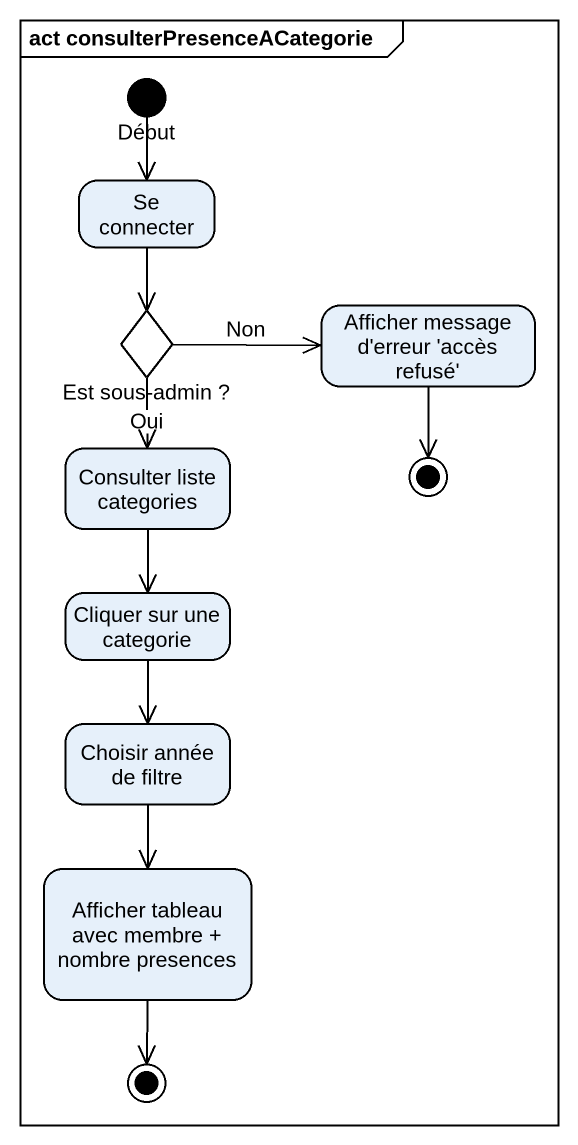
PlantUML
@startuml
mainframe act consulterPresenceACategorie
hide empty description
state Début <<start>>
state "Se connecter" as Se_connecter
state "Est sous-admin ?" as Est_sous_admin <<choice>>
state "Afficher message d'erreur 'accès refusé'" as Afficher_message_d_erreur
state "Consulter liste categories" as Consulter_liste_categories
state final1 <<end>>
state "Cliquer sur une categorie" as Cliquer_sur_une_categorie
state "Choisir année de filtre" as Choisir_année_de_filtre
state "Afficher tableau avec membre + nombre presences" as Afficher_tableau_avec
state final2 <<end>>
Début --> Se_connecter
Se_connecter --> Est_sous_admin
Est_sous_admin -right-> Afficher_message_d_erreur : Non
Est_sous_admin --> Consulter_liste_categories : Oui
Afficher_message_d_erreur --> final1
Consulter_liste_categories --> Cliquer_sur_une_categorie
Cliquer_sur_une_categorie --> Choisir_année_de_filtre
Choisir_année_de_filtre --> Afficher_tableau_avec
Afficher_tableau_avec --> final2
@enduml
